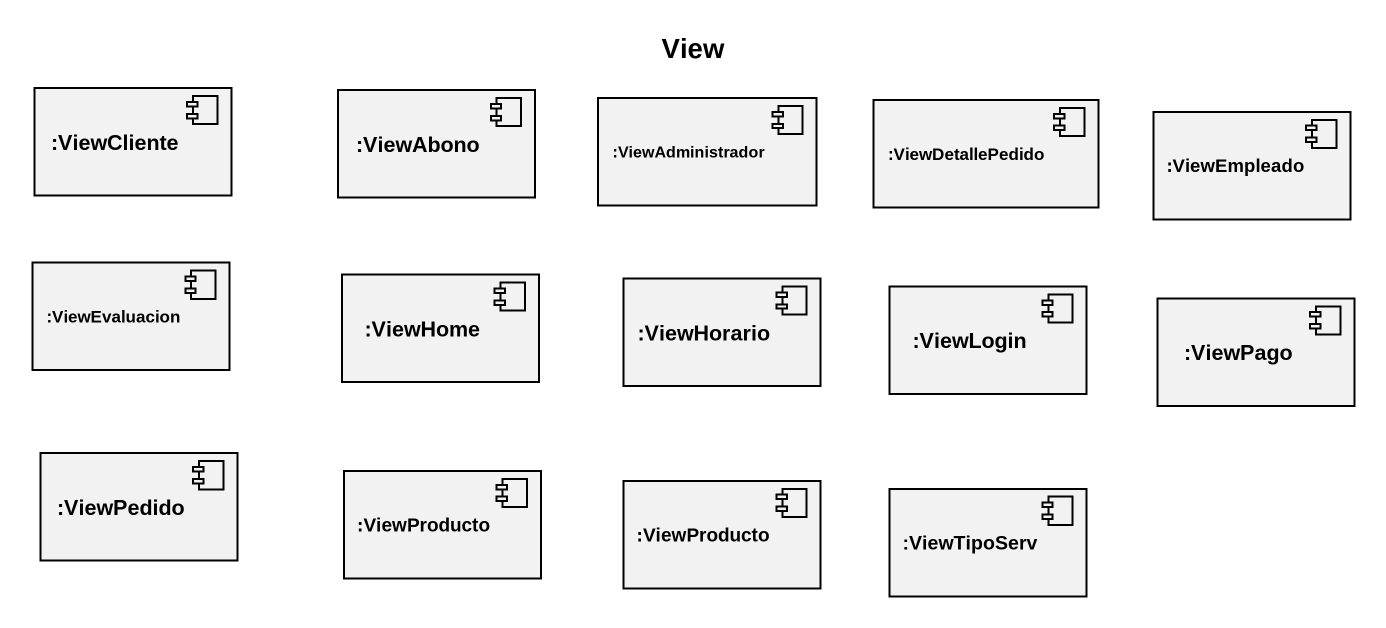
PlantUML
@startuml
title View
component ":ViewCliente" as ViewCliente
component ":ViewAbono" as ViewAbono
component ":ViewAdministrador" as ViewAdministrador
component ":ViewDetallePedido" as ViewDetallePedido
component ":ViewEmpleado" as ViewEmpleado
component ":ViewEvaluacion" as ViewEvaluacion
component ":ViewHome" as ViewHome
component ":ViewHorario" as ViewHorario
component ":ViewLogin" as ViewLogin
component ":ViewPago" as ViewPago
component ":ViewPedido" as ViewPedido
component ":ViewProducto" as ViewProducto
component ":ViewProducto" as ViewProducto_2
component ":ViewTipoServ" as ViewTipoServ
@enduml
